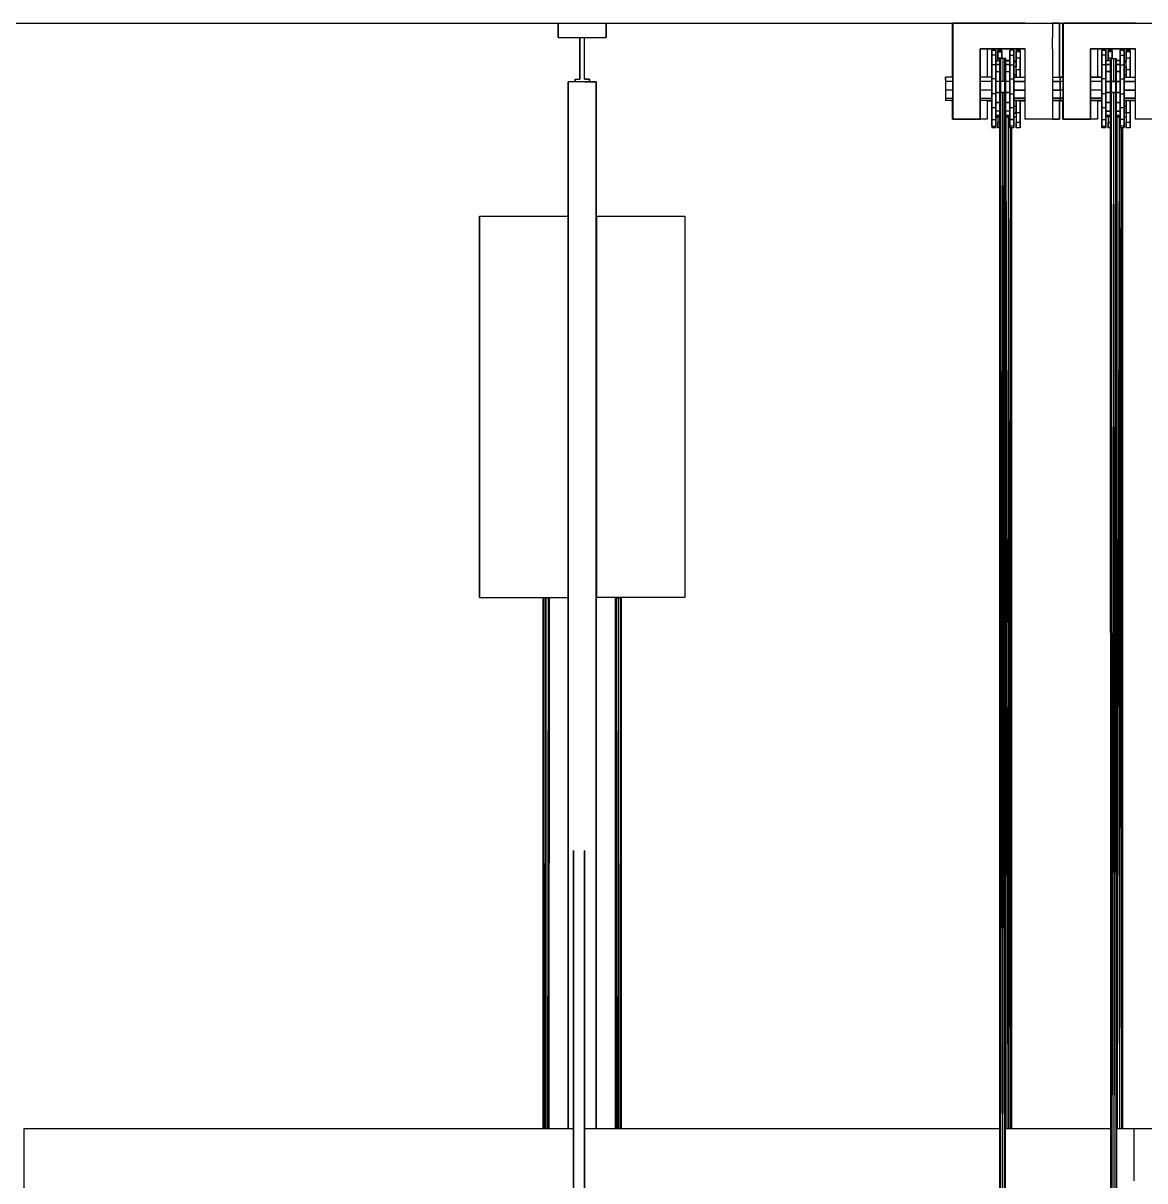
# Model space of a CAD drawing. Extents: x -32 to 51.8, y -51.6 to -5.5.
# Drawn here: x -2.73 to 1.312, y -42.429 to -38.257 of the extents above; entities that cross this region are included whole.
import ezdxf

# ---------------------------------------------------------------- set-up
doc = ezdxf.new("R2010")
doc.units = 0
doc.header["$MEASUREMENT"] = 0
doc.layers.get('0').update_dxf_attribs({"linetype": 'CONTINUOUS'})

msp = doc.modelspace()

# ---------------------------------------------------------------- linework, layer by layer
at = {"linetype": 'ByBlock'}
msp.add_line((-32.0393, -38.2573), (38.5464, -38.2573), dxfattribs=at)
for p, q in [((-0.8025, -38.2689), (-0.8025, -38.2573)), ((-0.8025, -38.2573), (-0.8025, -38.2689)), ((-0.8025, -38.2573), (-0.8025, -38.2689)), ((-0.8025, -38.2573), (-0.8025, -38.2689)), ((-0.8025, -38.2689), (-0.8025, -38.2573)), ((-0.8025, -38.3089), (-0.8025, -38.2689)), ((-0.8025, -38.2689), (-0.8025, -38.3089)), ((-0.8025, -38.2689), (-0.8025, -38.3089)), ((-0.8025, -38.2689), (-0.8025, -38.3089)), ((-0.8025, -38.3089), (-0.8025, -38.2689)), ((-0.6289, -38.2573), (-0.6289, -38.2689)), ((-0.6289, -38.2689), (-0.6289, -38.2573)), ((-0.6289, -38.2689), (-0.6289, -38.3089)), ((-0.6289, -38.3089), (-0.6289, -38.2689)), ((0.6193, -38.2573), (0.6193, -38.3093)), ((0.6193, -38.3093), (0.6193, -38.2573)), ((0.6193, -38.2573), (0.6202, -38.2573)), ((0.6202, -38.2573), (0.6202, -38.2573)), ((0.6202, -38.2573), (0.6202, -38.3093)), ((0.6202, -38.3093), (0.6202, -38.2573)), ((0.6202, -38.2573), (0.7189, -38.2573)), ((0.7189, -38.2573), (0.6202, -38.2573)), ((0.6202, -38.2573), (0.6202, -38.2573)), ((0.7189, -38.2573), (0.881, -38.2573)), ((0.881, -38.2573), (0.7189, -38.2573)), ((0.881, -38.2573), (0.9794, -38.2573)), ((0.9794, -38.2573), (1.0043, -38.2573)), ((1.0043, -38.2573), (0.9794, -38.2573)), ((0.9794, -38.2573), (0.9794, -38.3093)), ((1.0043, -38.2573), (1.0043, -38.3093)), ((1.0043, -38.3093), (1.0043, -38.2573)), ((1.0043, -38.2573), (1.0043, -38.2573)), ((1.0164, -38.2573), (1.0164, -38.3093)), ((1.0164, -38.3093), (1.0164, -38.2573)), ((1.0164, -38.2573), (1.0173, -38.2573)), ((1.0173, -38.2573), (1.0173, -38.2573)), ((1.0173, -38.2573), (1.0173, -38.3093)), ((1.0173, -38.3093), (1.0173, -38.2573)), ((1.0173, -38.2573), (1.1161, -38.2573)), ((1.1161, -38.2573), (1.0173, -38.2573)), ((1.0173, -38.2573), (1.0173, -38.2573)), ((1.1161, -38.2573), (1.2781, -38.2573)), ((1.2781, -38.2573), (1.1161, -38.2573)), ((1.2781, -38.2573), (1.3765, -38.2573)), ((-0.8025, -38.3089), (-0.6289, -38.3089)), ((-0.8025, -38.3089), (-0.8025, -38.3089)), ((-0.8025, -38.3089), (-0.8025, -38.3089)), ((-0.8025, -38.3089), (-0.8025, -38.3089)), ((-0.8025, -38.3089), (-0.8025, -38.3089)), ((-0.7243, -38.3089), (-0.7243, -38.4589)), ((-0.7243, -38.4589), (-0.7243, -38.3089)), ((-0.7243, -38.4589), (-0.7243, -38.3089)), ((-0.7243, -38.3089), (-0.7243, -38.4589)), ((-0.7243, -38.3089), (-0.7243, -38.4589)), ((-0.7243, -38.4589), (-0.7243, -38.3089)), ((-0.7071, -38.4589), (-0.7071, -38.3089)), ((0.6193, -38.3493), (0.6193, -38.3093)), ((0.6202, -38.3093), (0.6202, -38.3493)), ((0.6202, -38.3493), (0.6202, -38.3093)), ((0.9794, -38.3493), (0.9794, -38.3093)), ((1.0043, -38.3093), (1.0043, -38.3493)), ((1.0043, -38.3493), (1.0043, -38.3093)), ((1.0164, -38.3493), (1.0164, -38.3093)), ((1.0173, -38.3093), (1.0173, -38.3493)), ((1.0173, -38.3493), (1.0173, -38.3093)), ((0.6193, -38.3493), (0.6193, -38.4515)), ((0.6193, -38.4515), (0.6193, -38.3493)), ((0.6202, -38.3493), (0.6202, -38.6034)), ((0.6202, -38.6034), (0.6202, -38.3493)), ((0.7189, -38.3493), (0.8797, -38.3493)), ((0.7189, -38.6034), (0.7189, -38.3493)), ((0.8797, -38.3493), (0.7189, -38.3493)), ((0.7189, -38.3493), (0.881, -38.3493)), ((0.881, -38.3493), (0.7189, -38.3493)), ((0.7189, -38.3493), (0.7189, -38.6034)), ((0.8797, -38.3493), (0.7439, -38.3493)), ((0.7439, -38.3493), (0.7439, -38.4515)), ((0.7439, -38.3493), (0.8797, -38.3493)), ((0.8797, -38.3493), (0.7439, -38.3493)), ((0.7439, -38.3493), (0.8797, -38.3493)), ((0.7602, -38.3598), (0.7602, -38.3546)), ((0.7602, -38.3546), (0.7602, -38.3733)), ((0.7602, -38.3547), (0.7746, -38.3547)), ((0.7602, -38.3733), (0.7602, -38.3547)), ((0.7602, -38.3547), (0.7602, -38.3598)), ((0.7602, -38.3598), (0.7602, -38.3829)), ((0.7746, -38.3733), (0.7602, -38.3733)), ((0.7602, -38.408), (0.7602, -38.3733)), ((0.7602, -38.3733), (0.7602, -38.408)), ((0.7746, -38.3547), (0.7746, -38.3733)), ((0.7746, -38.3733), (0.7746, -38.3547)), ((0.7746, -38.3733), (0.7746, -38.408)), ((0.7746, -38.408), (0.7746, -38.3733)), ((0.797, -38.3559), (0.7826, -38.3559)), ((0.7826, -38.3559), (0.7826, -38.3745)), ((0.7826, -38.361), (0.7826, -38.3559)), ((0.7826, -38.3559), (0.7826, -38.361)), ((0.797, -38.361), (0.7826, -38.361)), ((0.7826, -38.361), (0.7826, -38.361)), ((0.7826, -38.3841), (0.7826, -38.361)), ((0.7826, -38.361), (0.797, -38.361)), ((0.7826, -38.361), (0.7826, -38.3841)), ((0.7826, -38.3745), (0.7826, -38.3745)), ((0.7826, -38.3745), (0.7826, -38.3934)), ((0.797, -38.3559), (0.797, -38.361)), ((0.797, -38.361), (0.797, -38.3559)), ((0.797, -38.3559), (0.797, -38.3745)), ((0.797, -38.361), (0.797, -38.361)), ((0.797, -38.361), (0.797, -38.3841)), ((0.797, -38.3841), (0.797, -38.361)), ((0.797, -38.3745), (0.797, -38.3841)), ((0.8402, -38.3547), (0.8257, -38.3547)), ((0.8257, -38.3733), (0.8257, -38.3547)), ((0.8257, -38.3547), (0.8257, -38.3598)), ((0.8257, -38.3598), (0.8257, -38.3547)), ((0.8257, -38.3547), (0.8257, -38.3733)), ((0.8257, -38.3598), (0.8257, -38.3598)), ((0.8257, -38.3598), (0.8257, -38.3598)), ((0.8257, -38.3598), (0.8257, -38.3829)), ((0.8257, -38.3829), (0.8257, -38.3598)), ((0.8257, -38.3733), (0.8402, -38.3733)), ((0.8257, -38.408), (0.8257, -38.3733)), ((0.8257, -38.3733), (0.8257, -38.408)), ((0.8402, -38.3547), (0.8402, -38.3733)), ((0.8402, -38.3733), (0.8402, -38.3547)), ((0.8402, -38.3733), (0.8402, -38.408)), ((0.8402, -38.408), (0.8402, -38.3733)), ((0.8626, -38.3559), (0.8482, -38.3559)), ((0.8482, -38.3559), (0.8482, -38.3745)), ((0.8482, -38.361), (0.8482, -38.3559)), ((0.8482, -38.3559), (0.8482, -38.361)), ((0.8626, -38.361), (0.8482, -38.361)), ((0.8482, -38.3841), (0.8482, -38.361)), ((0.8482, -38.361), (0.8482, -38.3841)), ((0.8482, -38.3745), (0.8482, -38.3745)), ((0.8482, -38.3745), (0.8482, -38.3946)), ((0.8626, -38.3559), (0.8626, -38.361)), ((0.8626, -38.361), (0.8626, -38.3559)), ((0.8626, -38.361), (0.8626, -38.3841)), ((0.8797, -38.3493), (0.8797, -38.4515)), ((0.881, -38.6034), (0.881, -38.3493)), ((0.9794, -38.3493), (0.9794, -38.6034)), ((1.0043, -38.3493), (1.0043, -38.4515)), ((1.0043, -38.4515), (1.0043, -38.3493)), ((1.0164, -38.3493), (1.0164, -38.4515)), ((1.0164, -38.4515), (1.0164, -38.3493)), ((1.0173, -38.3493), (1.0173, -38.6034)), ((1.0173, -38.6034), (1.0173, -38.3493)), ((1.1161, -38.3493), (1.2769, -38.3493)), ((1.1161, -38.6034), (1.1161, -38.3493)), ((1.2769, -38.3493), (1.1161, -38.3493)), ((1.1161, -38.3493), (1.2781, -38.3493)), ((1.2781, -38.3493), (1.1161, -38.3493)), ((1.1161, -38.3493), (1.1161, -38.6034)), ((1.2769, -38.3493), (1.141, -38.3493)), ((1.141, -38.3493), (1.141, -38.4515)), ((1.141, -38.3493), (1.2769, -38.3493)), ((1.2769, -38.3493), (1.141, -38.3493)), ((1.141, -38.3493), (1.2769, -38.3493)), ((1.1573, -38.3547), (1.1718, -38.3547)), ((1.1573, -38.3733), (1.1573, -38.3547)), ((1.1573, -38.3547), (1.1573, -38.3598)), ((1.1573, -38.3547), (1.1573, -38.3733)), ((1.1573, -38.3598), (1.1573, -38.3598)), ((1.1573, -38.3598), (1.1573, -38.3829)), ((1.1718, -38.3733), (1.1573, -38.3733)), ((1.1573, -38.408), (1.1573, -38.3733)), ((1.1573, -38.3733), (1.1573, -38.408)), ((1.1718, -38.3547), (1.1718, -38.3733)), ((1.1718, -38.3733), (1.1718, -38.3547)), ((1.1718, -38.3733), (1.1718, -38.408)), ((1.1718, -38.408), (1.1718, -38.3733)), ((1.1942, -38.3559), (1.1798, -38.3559)), ((1.1798, -38.3559), (1.1798, -38.3745)), ((1.1798, -38.361), (1.1798, -38.3559)), ((1.1798, -38.3559), (1.1798, -38.361)), ((1.1942, -38.361), (1.1798, -38.361)), ((1.1798, -38.3841), (1.1798, -38.361)), ((1.1798, -38.361), (1.1798, -38.3841)), ((1.1798, -38.3745), (1.1798, -38.3745)), ((1.1798, -38.3745), (1.1798, -38.3934)), ((1.1942, -38.3559), (1.1942, -38.361)), ((1.1942, -38.361), (1.1942, -38.3559)), ((1.1942, -38.3559), (1.1942, -38.3745)), ((1.1942, -38.361), (1.1942, -38.3841)), ((1.1942, -38.3841), (1.1942, -38.361)), ((1.1942, -38.3745), (1.1942, -38.3843)), ((1.2229, -38.3547), (1.2373, -38.3547)), ((1.2229, -38.3733), (1.2229, -38.3547)), ((1.2229, -38.3547), (1.2229, -38.3598)), ((1.2229, -38.3598), (1.2229, -38.3547)), ((1.2229, -38.3547), (1.2229, -38.3733)), ((1.2229, -38.3598), (1.2229, -38.3598)), ((1.2229, -38.3829), (1.2229, -38.3598)), ((1.2229, -38.3733), (1.2373, -38.3733)), ((1.2229, -38.408), (1.2229, -38.3733)), ((1.2229, -38.3733), (1.2229, -38.408)), ((1.2373, -38.3547), (1.2373, -38.3733)), ((1.2373, -38.3733), (1.2373, -38.3547)), ((1.2373, -38.3733), (1.2373, -38.408)), ((1.2373, -38.408), (1.2373, -38.3733)), ((1.2598, -38.3559), (1.2453, -38.3559)), ((1.2453, -38.3559), (1.2453, -38.3745)), ((1.2453, -38.361), (1.2453, -38.3559)), ((1.2453, -38.3559), (1.2453, -38.361)), ((1.2598, -38.361), (1.2453, -38.361)), ((1.2453, -38.3841), (1.2453, -38.361)), ((1.2453, -38.361), (1.2453, -38.3841)), ((1.2453, -38.3745), (1.2453, -38.3745)), ((1.2453, -38.3745), (1.2453, -38.3946)), ((1.2598, -38.3559), (1.2598, -38.361)), ((1.2598, -38.361), (1.2598, -38.3559)), ((1.2598, -38.361), (1.2598, -38.3841)), ((1.2769, -38.3493), (1.2769, -38.4515)), ((1.2781, -38.6034), (1.2781, -38.3493)), ((0.7602, -38.3829), (0.7602, -38.3829)), ((0.7602, -38.3829), (0.7602, -38.4249)), ((0.7602, -38.4249), (0.7602, -38.3829)), ((0.7746, -38.408), (0.7602, -38.408)), ((0.7602, -38.4574), (0.7602, -38.408)), ((0.7602, -38.408), (0.7602, -38.4574)), ((0.7746, -38.3934), (0.7887, -38.3934)), ((0.7746, -38.4068), (0.7887, -38.4068)), ((0.7887, -38.4068), (0.7746, -38.4068)), ((0.7746, -38.408), (0.7746, -38.4574)), ((0.7746, -38.4574), (0.7746, -38.408)), ((0.797, -38.3841), (0.7826, -38.3841)), ((0.7826, -38.3934), (0.7826, -38.3841)), ((0.7826, -38.3841), (0.797, -38.3841)), ((0.792, -38.3843), (0.7879, -43.1111)), ((0.7887, -38.3844), (0.7879, -43.111)), ((0.7887, -38.3844), (0.792, -38.3843)), ((0.792, -38.3843), (0.7912, -43.1137)), ((0.7999, -38.3843), (0.792, -38.3843)), ((0.797, -38.3841), (0.797, -38.3841)), ((0.797, -38.3841), (0.797, -38.3843)), ((0.797, -38.3843), (0.797, -38.3841)), ((0.7999, -38.3843), (0.7998, -38.4675)), ((0.8079, -38.3843), (0.7999, -38.3843)), ((0.7999, -38.3843), (0.7999, -38.4675)), ((0.8071, -43.1334), (0.8079, -38.3843)), ((0.8071, -43.1334), (0.8112, -38.3844)), ((0.8077, -38.4675), (0.8079, -38.3843)), ((0.8112, -38.3844), (0.8079, -38.3843)), ((0.8104, -43.1334), (0.8112, -38.3844)), ((0.8112, -38.3911), (0.812, -38.391)), ((0.8112, -38.3934), (0.8257, -38.3934)), ((0.8112, -38.4068), (0.8257, -38.4068)), ((0.8257, -38.4068), (0.8112, -38.4068)), ((0.812, -38.391), (0.8199, -38.391)), ((0.812, -38.3934), (0.812, -38.391)), ((0.812, -38.3934), (0.812, -38.391)), ((0.8199, -38.391), (0.8257, -38.391)), ((0.8199, -38.391), (0.8199, -38.3934)), ((0.8199, -38.391), (0.8199, -38.3934)), ((0.8257, -38.3829), (0.8257, -38.3829)), ((0.8257, -38.3934), (0.8257, -38.3829)), ((0.8257, -38.3934), (0.8257, -38.4068)), ((0.8257, -38.3971), (0.8257, -38.3934)), ((0.8257, -38.4068), (0.8257, -38.3934)), ((0.8257, -38.4068), (0.8257, -38.4068)), ((0.8257, -38.4068), (0.8257, -38.4319)), ((0.8257, -38.4319), (0.8257, -38.4068)), ((0.8257, -38.408), (0.8402, -38.408)), ((0.8257, -38.4574), (0.8257, -38.408)), ((0.8257, -38.408), (0.8257, -38.4574)), ((0.8482, -38.3946), (0.8402, -38.3946)), ((0.8482, -38.3983), (0.8402, -38.3983)), ((0.8402, -38.408), (0.8402, -38.4574)), ((0.8402, -38.4574), (0.8402, -38.408)), ((0.8482, -38.4149), (0.8402, -38.4149)), ((0.8626, -38.3841), (0.8482, -38.3841)), ((0.8482, -38.4261), (0.8482, -38.3841)), ((0.8482, -38.3841), (0.8482, -38.3841)), ((0.8482, -38.3946), (0.8482, -38.3983)), ((0.8482, -38.3983), (0.8482, -38.3946)), ((0.8482, -38.3946), (0.8482, -38.408)), ((0.8482, -38.3983), (0.8482, -38.4149)), ((0.8482, -38.4092), (0.8482, -38.4092)), ((0.8626, -38.3841), (0.8626, -38.4261)), ((0.8626, -38.4261), (0.8626, -38.3841)), ((1.1573, -38.3829), (1.1573, -38.3829)), ((1.1573, -38.3829), (1.1573, -38.4249)), ((1.1718, -38.408), (1.1573, -38.408)), ((1.1573, -38.4574), (1.1573, -38.408)), ((1.1573, -38.4249), (1.1573, -38.408)), ((1.1573, -38.408), (1.1573, -38.4574)), ((1.1876, -38.3934), (1.1718, -38.3934)), ((1.1718, -38.4068), (1.1876, -38.4068)), ((1.1876, -38.4068), (1.1718, -38.4068)), ((1.1718, -38.408), (1.1718, -38.4574)), ((1.1718, -38.4574), (1.1718, -38.408)), ((1.1942, -38.3841), (1.1798, -38.3841)), ((1.1798, -38.3934), (1.1798, -38.3841)), ((1.1876, -38.3844), (1.1909, -38.3843)), ((1.1876, -38.3844), (1.1887, -43.1334)), ((1.1887, -43.1334), (1.1909, -38.3843)), ((1.1909, -38.3843), (1.192, -43.1334)), ((1.1909, -38.3843), (1.1989, -38.3843)), ((1.1942, -38.3841), (1.1942, -38.3843)), ((1.1942, -38.3843), (1.1942, -38.3841)), ((1.1989, -38.3843), (1.1987, -38.4675)), ((1.1989, -38.3843), (1.1989, -38.4675)), ((1.1989, -38.3843), (1.2068, -38.3843)), ((1.2068, -38.3843), (1.2067, -38.4675)), ((1.2068, -38.3843), (1.2079, -43.1165)), ((1.2068, -38.3843), (1.2101, -38.3844)), ((1.2079, -43.1165), (1.2101, -38.3844)), ((1.2112, -43.1136), (1.2101, -38.3844)), ((1.2101, -38.3911), (1.2209, -38.391)), ((1.2101, -38.3911), (1.2129, -38.391)), ((1.2129, -38.3912), (1.2101, -38.3911)), ((1.2101, -38.3911), (1.2209, -38.3912)), ((1.2229, -38.3934), (1.2101, -38.3934)), ((1.2101, -38.4068), (1.2229, -38.4068)), ((1.2229, -38.4068), (1.2101, -38.4068)), ((1.2129, -38.391), (1.2209, -38.391)), ((1.2129, -38.3934), (1.2129, -38.3912)), ((1.2129, -38.3912), (1.2209, -38.3912)), ((1.2129, -38.3934), (1.2129, -38.3912)), ((1.2229, -38.391), (1.2209, -38.391)), ((1.2209, -38.391), (1.2229, -38.391)), ((1.2209, -38.3912), (1.2209, -38.391)), ((1.2209, -38.3912), (1.2209, -38.3934)), ((1.2209, -38.3934), (1.2209, -38.3912)), ((1.2209, -38.3912), (1.2229, -38.3912)), ((1.2209, -38.3912), (1.2229, -38.3912)), ((1.2229, -38.3829), (1.2229, -38.3829)), ((1.2229, -38.3934), (1.2229, -38.3829)), ((1.2229, -38.3934), (1.2229, -38.4068)), ((1.2229, -38.4068), (1.2229, -38.3934)), ((1.2229, -38.4068), (1.2229, -38.4068)), ((1.2229, -38.4068), (1.2229, -38.4319)), ((1.2229, -38.4319), (1.2229, -38.4068)), ((1.2229, -38.408), (1.2373, -38.408)), ((1.2229, -38.4574), (1.2229, -38.408)), ((1.2229, -38.408), (1.2229, -38.4574)), ((1.2453, -38.3946), (1.2373, -38.3946)), ((1.2453, -38.3983), (1.2373, -38.3983)), ((1.2373, -38.3983), (1.2453, -38.3983)), ((1.2373, -38.408), (1.2373, -38.4574)), ((1.2373, -38.4574), (1.2373, -38.408)), ((1.2373, -38.4149), (1.2453, -38.4149)), ((1.2453, -38.4149), (1.2373, -38.4149)), ((1.2598, -38.3841), (1.2453, -38.3841)), ((1.2453, -38.4261), (1.2453, -38.3841)), ((1.2453, -38.3841), (1.2453, -38.3841)), ((1.2453, -38.4092), (1.2453, -38.4092)), ((1.2453, -38.4149), (1.2453, -38.4149)), ((1.2453, -38.4149), (1.2453, -38.4453)), ((1.2598, -38.3841), (1.2598, -38.4261)), ((1.2598, -38.4261), (1.2598, -38.3841)), ((-0.7416, -38.4589), (-0.7416, -38.4589)), ((-0.7416, -38.4589), (-0.7416, -38.4689)), ((-0.7416, -38.4589), (-0.7416, -38.4589)), ((-0.7416, -38.4589), (-0.7416, -38.4589)), ((-0.7416, -38.4589), (-0.7416, -38.4589)), ((-0.7416, -38.4689), (-0.7416, -38.4589)), ((-0.7416, -38.4689), (-0.7416, -38.4589)), ((-0.7416, -38.4589), (-0.7243, -38.4589)), ((-0.7416, -38.4589), (-0.7416, -38.4589)), ((-0.7416, -38.4589), (-0.7416, -38.4689)), ((-0.7416, -38.4589), (-0.7416, -38.4589)), ((-0.7416, -38.4589), (-0.7416, -38.4689)), ((-0.7416, -38.4589), (-0.7416, -38.4689)), ((-0.7416, -38.4689), (-0.7416, -38.4589)), ((-0.6899, -38.4589), (-0.7071, -38.4589)), ((-0.7071, -38.4589), (-0.6899, -38.4589)), ((-0.7071, -38.4589), (-0.6899, -38.4589)), ((-0.6899, -38.4589), (-0.7071, -38.4589)), ((-0.6899, -38.4589), (-0.6899, -38.4689)), ((-0.6899, -38.4689), (-0.6899, -38.4589)), ((0.5935, -38.4601), (0.5935, -38.4515)), ((0.5935, -38.4515), (0.5935, -38.4678)), ((0.6202, -38.4515), (0.5935, -38.4515)), ((0.7602, -38.4515), (0.7189, -38.4515)), ((0.7602, -38.4249), (0.7602, -38.4249)), ((0.7602, -38.4249), (0.7602, -38.4515)), ((0.7602, -38.4515), (0.7602, -38.4249)), ((0.7602, -38.4515), (0.7602, -38.4678)), ((0.7746, -38.4574), (0.7602, -38.4574)), ((0.7602, -38.5117), (0.7602, -38.4574)), ((0.7602, -38.4574), (0.7602, -38.5117)), ((0.7746, -38.4319), (0.7887, -38.4319)), ((0.7746, -38.5117), (0.7746, -38.4574)), ((0.7746, -38.4574), (0.7746, -38.5117)), ((0.8112, -38.4319), (0.8257, -38.4319)), ((0.8257, -38.4249), (0.8257, -38.4249)), ((0.8257, -38.4249), (0.8257, -38.4249)), ((0.8257, -38.4675), (0.8257, -38.4319)), ((0.8257, -38.4574), (0.8402, -38.4574)), ((0.8257, -38.5117), (0.8257, -38.4574)), ((0.8257, -38.4574), (0.8257, -38.5117)), ((0.8482, -38.4453), (0.8402, -38.4453)), ((0.8402, -38.4515), (0.881, -38.4515)), ((0.8402, -38.4574), (0.8402, -38.5117)), ((0.8402, -38.5117), (0.8402, -38.4574)), ((0.8626, -38.4261), (0.8482, -38.4261)), ((0.8482, -38.4261), (0.8482, -38.4261)), ((0.8482, -38.4515), (0.8482, -38.4261)), ((0.8482, -38.4261), (0.8482, -38.4515)), ((0.8626, -38.4261), (0.8626, -38.4515)), ((0.8626, -38.4515), (0.8626, -38.4261)), ((0.9794, -38.4515), (1.0072, -38.4515)), ((0.9907, -38.4515), (0.9907, -38.4515)), ((1.0072, -38.4678), (1.0072, -38.4515)), ((1.0072, -38.4515), (1.0072, -38.4601)), ((1.0173, -38.4515), (1.0072, -38.4515)), ((1.0072, -38.4515), (1.0173, -38.4515)), ((1.1573, -38.4515), (1.1161, -38.4515)), ((1.1161, -38.4515), (1.1573, -38.4515)), ((1.1573, -38.4249), (1.1573, -38.4249)), ((1.1573, -38.4249), (1.1573, -38.4515)), ((1.1573, -38.4761), (1.1573, -38.4249)), ((1.1573, -38.4515), (1.1573, -38.4515)), ((1.1573, -38.4515), (1.1573, -38.4678)), ((1.1718, -38.4574), (1.1573, -38.4574)), ((1.1573, -38.5117), (1.1573, -38.4574)), ((1.1573, -38.4574), (1.1573, -38.5117)), ((1.1718, -38.4319), (1.1876, -38.4319)), ((1.1876, -38.4319), (1.1718, -38.4319)), ((1.1718, -38.5117), (1.1718, -38.4574)), ((1.1718, -38.4574), (1.1718, -38.5117)), ((1.2101, -38.4319), (1.2229, -38.4319)), ((1.2229, -38.4319), (1.2101, -38.4319)), ((1.2229, -38.4249), (1.2229, -38.4249)), ((1.2229, -38.4319), (1.2229, -38.4319)), ((1.2229, -38.4319), (1.2229, -38.4675)), ((1.2229, -38.4675), (1.2229, -38.4319)), ((1.2229, -38.4574), (1.2373, -38.4574)), ((1.2229, -38.5117), (1.2229, -38.4574)), ((1.2229, -38.4574), (1.2229, -38.5117)), ((1.2453, -38.4453), (1.2373, -38.4453)), ((1.2373, -38.4515), (1.2781, -38.4515)), ((1.2373, -38.4574), (1.2373, -38.5117)), ((1.2373, -38.5117), (1.2373, -38.4574)), ((1.2598, -38.4261), (1.2453, -38.4261)), ((1.2453, -38.4515), (1.2453, -38.4261)), ((1.2453, -38.4261), (1.2453, -38.4515)), ((1.2453, -38.4261), (1.2453, -38.4261)), ((1.2598, -38.4261), (1.2598, -38.4515)), ((1.2598, -38.4515), (1.2598, -38.4261)), ((-0.7657, -38.4689), (-0.7657, -38.4689)), ((-0.7657, -38.4689), (-0.7657, -38.4689)), ((-0.7657, -38.4689), (-0.7657, -38.4689)), ((-0.7657, -38.4689), (-0.7657, -42.2401)), ((-0.7657, -42.2401), (-0.7657, -38.4689)), ((-0.7657, -38.4689), (-0.7657, -42.2401)), ((-0.7257, -38.4689), (-0.7657, -38.4689)), ((-0.7657, -38.4689), (-0.7657, -38.4689)), ((-0.7657, -42.2401), (-0.7657, -38.4689)), ((-0.7657, -42.2401), (-0.7657, -38.4689)), ((-0.7657, -38.4689), (-0.7657, -42.2401)), ((-0.7057, -38.4689), (-0.7257, -38.4689)), ((-0.6657, -38.4689), (-0.7057, -38.4689)), ((-0.7057, -38.4689), (-0.6657, -38.4689)), ((-0.6657, -38.4689), (-0.6657, -42.2401)), ((-0.6657, -42.2401), (-0.6657, -38.4689)), ((0.5935, -38.4678), (0.5935, -38.4993)), ((0.6202, -38.4678), (0.5935, -38.4678)), ((0.5935, -38.4993), (0.5935, -38.5277)), ((0.6202, -38.4993), (0.5935, -38.4993)), ((0.7602, -38.4678), (0.7189, -38.4678)), ((0.7602, -38.4993), (0.7189, -38.4993)), ((0.7602, -38.4678), (0.7602, -38.4993)), ((0.7602, -38.4761), (0.7602, -38.4761)), ((0.7602, -38.4993), (0.7602, -38.5277)), ((0.7887, -38.4675), (0.7746, -38.4675)), ((0.8077, -38.4675), (0.792, -38.4675)), ((0.8257, -38.4675), (0.8112, -38.4675)), ((0.8257, -38.5067), (0.8257, -38.4675)), ((0.881, -38.4678), (0.8402, -38.4678)), ((0.8402, -38.4678), (0.881, -38.4678)), ((0.8402, -38.4993), (0.881, -38.4993)), ((0.881, -38.4993), (0.8402, -38.4993)), ((1.0072, -38.4678), (0.9794, -38.4678)), ((0.9794, -38.4678), (1.0072, -38.4678)), ((0.9794, -38.4993), (1.0072, -38.4993)), ((1.0072, -38.4993), (0.9794, -38.4993)), ((1.0072, -38.4993), (1.0072, -38.4678)), ((1.0173, -38.4678), (1.0072, -38.4678)), ((1.0072, -38.4678), (1.0072, -38.4993)), ((1.0072, -38.4993), (1.0072, -38.5277)), ((1.0072, -38.4993), (1.0072, -38.4993)), ((1.0173, -38.4993), (1.0072, -38.4993)), ((1.1573, -38.4678), (1.1161, -38.4678)), ((1.1573, -38.4993), (1.1161, -38.4993)), ((1.1573, -38.4678), (1.1573, -38.4993)), ((1.1573, -38.4761), (1.1573, -38.4761)), ((1.1573, -38.5304), (1.1573, -38.4761)), ((1.1573, -38.4993), (1.1573, -38.5277)), ((1.1876, -38.4675), (1.1718, -38.4675)), ((1.1718, -38.4675), (1.1876, -38.4675)), ((1.2067, -38.4675), (1.1909, -38.4675)), ((1.1909, -38.4675), (1.2067, -38.4675)), ((1.2229, -38.4675), (1.2101, -38.4675)), ((1.2101, -38.4675), (1.2229, -38.4675)), ((1.2229, -38.4675), (1.2229, -38.4675)), ((1.2229, -38.4675), (1.2229, -38.5067)), ((1.2229, -38.5067), (1.2229, -38.4675)), ((1.2229, -38.4761), (1.2229, -38.4761)), ((1.2781, -38.4678), (1.2373, -38.4678)), ((1.2373, -38.4678), (1.2781, -38.4678)), ((1.2373, -38.4993), (1.2781, -38.4993)), ((1.2781, -38.4993), (1.2373, -38.4993)), ((0.5935, -38.5277), (0.5935, -38.5362)), ((0.5935, -38.5277), (0.6202, -38.5277)), ((0.6202, -38.5362), (0.5935, -38.5362)), ((0.6156, -38.5362), (0.6156, -38.5374)), ((0.6156, -38.5374), (0.6156, -38.5362)), ((0.6156, -38.5374), (0.6156, -38.5362)), ((0.6156, -38.5362), (0.6156, -38.5374)), ((0.6193, -38.5374), (0.6156, -38.5374)), ((0.6156, -38.5374), (0.6193, -38.5374)), ((0.6193, -38.5362), (0.6193, -38.6034)), ((0.6193, -38.6034), (0.6193, -38.5362)), ((0.7189, -38.5277), (0.7602, -38.5277)), ((0.7602, -38.5362), (0.7189, -38.5362)), ((0.7439, -38.5362), (0.7439, -38.6034)), ((0.7602, -38.5374), (0.7439, -38.5374)), ((0.7439, -38.5374), (0.7602, -38.5374)), ((0.7746, -38.5117), (0.7602, -38.5117)), ((0.7602, -38.5629), (0.7602, -38.5117)), ((0.7602, -38.5117), (0.7602, -38.5629)), ((0.7602, -38.5277), (0.7602, -38.5362)), ((0.7602, -38.5304), (0.7602, -38.5277)), ((0.7602, -38.5304), (0.7602, -38.5304)), ((0.7602, -38.5798), (0.7602, -38.5304)), ((0.7602, -38.5362), (0.7602, -38.5798)), ((0.8111, -38.5067), (0.7746, -38.5067)), ((0.7746, -38.5067), (0.8111, -38.5067)), ((0.7746, -38.5629), (0.7746, -38.5117)), ((0.7746, -38.5117), (0.7746, -38.5629)), ((0.7887, -38.5437), (0.7746, -38.5437)), ((0.7746, -38.5437), (0.7887, -38.5437)), ((0.7997, -38.5067), (0.7912, -43.1138)), ((0.7999, -38.5067), (0.7991, -43.1227)), ((0.7992, -43.1228), (0.8077, -38.5067)), ((0.8257, -38.5067), (0.8112, -38.5067)), ((0.8112, -38.5067), (0.8257, -38.5067)), ((0.8257, -38.5437), (0.8112, -38.5437)), ((0.8112, -38.5437), (0.8257, -38.5437)), ((0.8257, -38.5067), (0.8257, -38.5067)), ((0.8257, -38.5437), (0.8257, -38.5067)), ((0.8257, -38.5117), (0.8402, -38.5117)), ((0.8257, -38.5629), (0.8257, -38.5117)), ((0.8257, -38.5117), (0.8257, -38.5629)), ((0.8257, -38.5437), (0.8257, -38.5437)), ((0.8257, -38.574), (0.8257, -38.5437)), ((0.8402, -38.5117), (0.8402, -38.5629)), ((0.8402, -38.5629), (0.8402, -38.5117)), ((0.881, -38.5277), (0.8402, -38.5277)), ((0.8402, -38.5277), (0.881, -38.5277)), ((0.8402, -38.5362), (0.881, -38.5362)), ((0.881, -38.5362), (0.8402, -38.5362)), ((0.8482, -38.581), (0.8482, -38.5362)), ((0.8482, -38.5362), (0.8482, -38.581)), ((0.8626, -38.5362), (0.8626, -38.581)), ((0.8626, -38.581), (0.8626, -38.5362)), ((0.8797, -38.5374), (0.8626, -38.5374)), ((0.8626, -38.5374), (0.8797, -38.5374)), ((0.8797, -38.5362), (0.8797, -38.6034)), ((1.0072, -38.5277), (0.9794, -38.5277)), ((0.9794, -38.5277), (1.0072, -38.5277)), ((0.9794, -38.5362), (1.0072, -38.5362)), ((1.0072, -38.5362), (0.9794, -38.5362)), ((1.0043, -38.5362), (1.0043, -38.6034)), ((1.0043, -38.6034), (1.0043, -38.5362)), ((1.0164, -38.5374), (1.0043, -38.5374)), ((1.0043, -38.5374), (1.0164, -38.5374)), ((1.0072, -38.5362), (1.0072, -38.5277)), ((1.0072, -38.5277), (1.0072, -38.5277)), ((1.0173, -38.5277), (1.0072, -38.5277)), ((1.0072, -38.5277), (1.0072, -38.5362)), ((1.0072, -38.5277), (1.0173, -38.5277)), ((1.0072, -38.5362), (1.0173, -38.5362)), ((1.0173, -38.5362), (1.0072, -38.5362)), ((1.0164, -38.5374), (1.0127, -38.5374)), ((1.0127, -38.5374), (1.0127, -38.5374)), ((1.0164, -38.5362), (1.0164, -38.6034)), ((1.0164, -38.6034), (1.0164, -38.5362)), ((1.1573, -38.5277), (1.1161, -38.5277)), ((1.1161, -38.5277), (1.1573, -38.5277)), ((1.1161, -38.5362), (1.1573, -38.5362)), ((1.1573, -38.5362), (1.1161, -38.5362)), ((1.141, -38.5362), (1.141, -38.6034)), ((1.141, -38.5374), (1.1573, -38.5374)), ((1.1573, -38.5374), (1.141, -38.5374)), ((1.1718, -38.5117), (1.1573, -38.5117)), ((1.1573, -38.5629), (1.1573, -38.5117)), ((1.1573, -38.5117), (1.1573, -38.5629)), ((1.1573, -38.5277), (1.1573, -38.5362)), ((1.1573, -38.5304), (1.1573, -38.5304)), ((1.1573, -38.5629), (1.1573, -38.5304)), ((1.1573, -38.5362), (1.1573, -38.5798)), ((1.21, -38.5067), (1.1718, -38.5067)), ((1.1718, -38.5067), (1.21, -38.5067)), ((1.1718, -38.5629), (1.1718, -38.5117)), ((1.1718, -38.5117), (1.1718, -38.5629)), ((1.1876, -38.5437), (1.1718, -38.5437)), ((1.1718, -38.5437), (1.1876, -38.5437)), ((1.1987, -38.5067), (1.192, -43.1334)), ((1.1989, -38.5067), (1.2, -43.1286)), ((1.2066, -38.5067), (1.2, -43.1285)), ((1.2229, -38.5067), (1.2101, -38.5067)), ((1.2101, -38.5067), (1.2229, -38.5067)), ((1.2229, -38.5437), (1.2101, -38.5437)), ((1.2101, -38.5437), (1.2229, -38.5437)), ((1.2229, -38.5067), (1.2229, -38.5067)), ((1.2229, -38.5437), (1.2229, -38.5067)), ((1.2229, -38.5117), (1.2373, -38.5117)), ((1.2229, -38.5629), (1.2229, -38.5117)), ((1.2229, -38.5117), (1.2229, -38.5437)), ((1.2229, -38.5117), (1.2229, -38.5629)), ((1.2229, -38.5304), (1.2229, -38.5304)), ((1.2229, -38.5437), (1.2229, -38.5437)), ((1.2229, -38.574), (1.2229, -38.5437)), ((1.2229, -38.5437), (1.2229, -38.574)), ((1.2373, -38.5117), (1.2373, -38.5629)), ((1.2373, -38.5629), (1.2373, -38.5117)), ((1.2373, -38.5277), (1.2781, -38.5277)), ((1.2781, -38.5277), (1.2373, -38.5277)), ((1.2781, -38.5362), (1.2373, -38.5362)), ((1.2373, -38.5362), (1.2781, -38.5362)), ((1.2453, -38.581), (1.2453, -38.5362)), ((1.2453, -38.5362), (1.2453, -38.581)), ((1.2598, -38.5362), (1.2598, -38.581)), ((1.2598, -38.581), (1.2598, -38.5362)), ((1.2769, -38.5374), (1.2598, -38.5374)), ((1.2769, -38.5362), (1.2769, -38.6034)), ((0.7746, -38.5629), (0.7602, -38.5629)), ((0.7602, -38.5629), (0.7602, -38.6049)), ((0.7602, -38.6049), (0.7602, -38.5629)), ((0.7602, -38.5798), (0.7602, -38.5798)), ((0.7602, -38.5798), (0.7602, -38.6145)), ((0.7602, -38.6145), (0.7602, -38.5798)), ((0.7746, -38.6049), (0.7746, -38.5629)), ((0.7746, -38.5629), (0.7746, -38.6049)), ((0.7887, -38.574), (0.7746, -38.574)), ((0.8257, -38.574), (0.8111, -38.574)), ((0.8402, -38.5629), (0.8257, -38.5629)), ((0.8257, -38.5629), (0.8257, -38.6049)), ((0.8257, -38.6049), (0.8257, -38.5629)), ((0.8257, -38.5907), (0.8257, -38.574)), ((0.8257, -38.574), (0.8257, -38.5907)), ((0.8257, -38.5798), (0.8257, -38.5798)), ((0.8482, -38.5571), (0.8402, -38.5571)), ((0.8402, -38.5629), (0.8402, -38.6049)), ((0.8402, -38.6049), (0.8402, -38.5629)), ((0.8482, -38.5821), (0.8402, -38.5821)), ((0.8402, -38.5821), (0.8482, -38.5821)), ((0.8482, -38.5571), (0.8482, -38.5821)), ((0.8482, -38.5641), (0.8482, -38.5641)), ((0.8626, -38.581), (0.8482, -38.581)), ((0.8482, -38.581), (0.8482, -38.6157)), ((0.8482, -38.5821), (0.8482, -38.5956)), ((0.8482, -38.5821), (0.8482, -38.5821)), ((0.8626, -38.581), (0.8626, -38.6157)), ((0.8626, -38.6157), (0.8626, -38.581)), ((1.1718, -38.5629), (1.1573, -38.5629)), ((1.1573, -38.6049), (1.1573, -38.5629)), ((1.1573, -38.5798), (1.1573, -38.5798)), ((1.1573, -38.5798), (1.1573, -38.6145)), ((1.1718, -38.6049), (1.1718, -38.5629)), ((1.1718, -38.5629), (1.1718, -38.6049)), ((1.1877, -38.574), (1.1718, -38.574)), ((1.1718, -38.574), (1.1877, -38.574)), ((1.1718, -38.5907), (1.1718, -38.574)), ((1.2229, -38.574), (1.2101, -38.574)), ((1.2101, -38.574), (1.2229, -38.574)), ((1.2373, -38.5629), (1.2229, -38.5629)), ((1.2229, -38.5629), (1.2229, -38.6049)), ((1.2229, -38.6049), (1.2229, -38.5629)), ((1.2229, -38.5907), (1.2229, -38.574)), ((1.2229, -38.574), (1.2229, -38.574)), ((1.2229, -38.574), (1.2229, -38.5907)), ((1.2229, -38.5798), (1.2229, -38.5798)), ((1.2453, -38.5571), (1.2373, -38.5571)), ((1.2373, -38.5629), (1.2373, -38.6049)), ((1.2373, -38.6049), (1.2373, -38.5629)), ((1.2453, -38.5821), (1.2373, -38.5821)), ((1.2453, -38.5571), (1.2453, -38.5821)), ((1.2453, -38.5641), (1.2453, -38.5641)), ((1.2598, -38.581), (1.2453, -38.581)), ((1.2453, -38.581), (1.2453, -38.6157)), ((1.2453, -38.5821), (1.2453, -38.5956)), ((1.2598, -38.581), (1.2598, -38.6157)), ((1.2598, -38.6157), (1.2598, -38.581)), ((0.6193, -38.6034), (0.6202, -38.6034)), ((0.6202, -38.6034), (0.6202, -38.6034)), ((0.6202, -38.6034), (0.7189, -38.6034)), ((0.6202, -38.6034), (0.6202, -38.6034)), ((0.7189, -38.6034), (0.6202, -38.6034)), ((0.6443, -38.6034), (0.6452, -38.6034)), ((0.7189, -38.6034), (0.7177, -38.6034)), ((0.7439, -38.6034), (0.7189, -38.6034)), ((0.7602, -38.6049), (0.7602, -38.628)), ((0.7602, -38.6049), (0.7746, -38.6049)), ((0.7602, -38.628), (0.7602, -38.6049)), ((0.7602, -38.6145), (0.7602, -38.6145)), ((0.7602, -38.6145), (0.7602, -38.6331)), ((0.7602, -38.628), (0.7602, -38.6145)), ((0.7602, -38.628), (0.7746, -38.628)), ((0.7602, -38.628), (0.7602, -38.6331)), ((0.7887, -38.5907), (0.7746, -38.5907)), ((0.7746, -38.5907), (0.7887, -38.5907)), ((0.7746, -38.5944), (0.7887, -38.5944)), ((0.7746, -38.628), (0.7746, -38.6049)), ((0.7746, -38.6049), (0.7746, -38.628)), ((0.7746, -38.6331), (0.7746, -38.628)), ((0.7746, -38.628), (0.7746, -38.6331)), ((0.7826, -38.5944), (0.7826, -38.6061)), ((0.7826, -38.5944), (0.7826, -38.6157)), ((0.7826, -38.6061), (0.7826, -38.6061)), ((0.7826, -38.6061), (0.7826, -38.6291)), ((0.7826, -38.6157), (0.7826, -38.6343)), ((0.7886, -38.6157), (0.7826, -38.6157)), ((0.7826, -38.6343), (0.7826, -38.6157)), ((0.7826, -38.6291), (0.7826, -38.6343)), ((0.8257, -38.5907), (0.8111, -38.5907)), ((0.8111, -38.5907), (0.8257, -38.5907)), ((0.8111, -38.5944), (0.8257, -38.5944)), ((0.8257, -38.5956), (0.8111, -38.5956)), ((0.8126, -42.2401), (0.812, -38.5956)), ((0.8191, -42.2401), (0.8124, -38.5956)), ((0.82, -38.5956), (0.8206, -42.2401)), ((0.8203, -38.5956), (0.827, -42.2401)), ((0.8257, -38.5944), (0.8257, -38.5907)), ((0.8257, -38.5907), (0.8257, -38.5907)), ((0.8257, -38.5907), (0.8257, -38.5944)), ((0.8257, -38.6145), (0.8257, -38.5944)), ((0.8257, -38.6049), (0.8257, -38.628)), ((0.8402, -38.6049), (0.8257, -38.6049)), ((0.8257, -38.6049), (0.8402, -38.6049)), ((0.8257, -38.628), (0.8257, -38.6049)), ((0.8257, -38.6331), (0.8257, -38.6145)), ((0.8257, -38.6145), (0.8257, -38.6145)), ((0.8257, -38.6145), (0.8257, -38.6145)), ((0.8257, -38.6145), (0.8257, -38.6331)), ((0.8257, -38.628), (0.8257, -38.6331)), ((0.8402, -38.628), (0.8257, -38.628)), ((0.8257, -38.6331), (0.8257, -38.628)), ((0.8482, -38.5956), (0.8402, -38.5956)), ((0.8402, -38.6049), (0.8402, -38.6049)), ((0.8402, -38.6049), (0.8402, -38.628)), ((0.8402, -38.628), (0.8402, -38.6049)), ((0.8402, -38.6331), (0.8402, -38.628)), ((0.8402, -38.628), (0.8402, -38.6331)), ((0.8482, -38.5956), (0.8482, -38.6061)), ((0.8482, -38.6061), (0.8482, -38.6061)), ((0.8482, -38.6061), (0.8482, -38.6291)), ((0.8482, -38.6157), (0.8482, -38.6343)), ((0.8626, -38.6157), (0.8482, -38.6157)), ((0.8482, -38.6343), (0.8482, -38.6157)), ((0.8482, -38.6291), (0.8482, -38.6343)), ((0.8626, -38.6157), (0.8626, -38.6343)), ((0.8626, -38.6343), (0.8626, -38.6157)), ((0.881, -38.6034), (0.8797, -38.6034)), ((0.9794, -38.6034), (0.881, -38.6034)), ((0.9794, -38.6034), (0.9785, -38.6034)), ((1.0043, -38.6034), (0.9794, -38.6034)), ((0.9794, -38.6034), (1.0043, -38.6034)), ((1.0043, -38.6034), (1.0043, -38.6034)), ((1.0164, -38.6034), (1.0173, -38.6034)), ((1.0173, -38.6034), (1.0173, -38.6034)), ((1.0173, -38.6034), (1.1161, -38.6034)), ((1.0173, -38.6034), (1.0173, -38.6034)), ((1.1161, -38.6034), (1.0173, -38.6034)), ((1.141, -38.6034), (1.1161, -38.6034)), ((1.1573, -38.6049), (1.1718, -38.6049)), ((1.1573, -38.628), (1.1573, -38.6049)), ((1.1573, -38.6049), (1.1573, -38.628)), ((1.1573, -38.6145), (1.1573, -38.6145)), ((1.1573, -38.6145), (1.1573, -38.6331)), ((1.1573, -38.628), (1.1718, -38.628)), ((1.1573, -38.6331), (1.1573, -38.628)), ((1.1573, -38.628), (1.1573, -38.6331)), ((1.1877, -38.5907), (1.1718, -38.5907)), ((1.1877, -38.5944), (1.1718, -38.5944)), ((1.1718, -38.628), (1.1718, -38.6049)), ((1.1718, -38.6049), (1.1718, -38.628)), ((1.1718, -38.6331), (1.1718, -38.628)), ((1.1718, -38.628), (1.1718, -38.6331)), ((1.1798, -38.5944), (1.1798, -38.6061)), ((1.1798, -38.5944), (1.1798, -38.6157)), ((1.1798, -38.6061), (1.1798, -38.6061)), ((1.1798, -38.6061), (1.1798, -38.6291)), ((1.1798, -38.6157), (1.1798, -38.6343)), ((1.1877, -38.6157), (1.1798, -38.6157)), ((1.1798, -38.6343), (1.1798, -38.6157)), ((1.1798, -38.6291), (1.1798, -38.6343)), ((1.2229, -38.5907), (1.2101, -38.5907)), ((1.2229, -38.5944), (1.2101, -38.5944)), ((1.2229, -38.5956), (1.2101, -38.5956)), ((1.2108, -41.1721), (1.2128, -38.5956)), ((1.2126, -42.2401), (1.2129, -38.5956)), ((1.2141, -42.2401), (1.2205, -38.5956)), ((1.2209, -38.5956), (1.2205, -42.2401)), ((1.2229, -38.5944), (1.2229, -38.5907)), ((1.2229, -38.5907), (1.2229, -38.5944)), ((1.2229, -38.6145), (1.2229, -38.5944)), ((1.2229, -38.6049), (1.2229, -38.628)), ((1.2373, -38.6049), (1.2229, -38.6049)), ((1.2229, -38.628), (1.2229, -38.6049)), ((1.2229, -38.6331), (1.2229, -38.6145)), ((1.2229, -38.6145), (1.2229, -38.6145)), ((1.2229, -38.628), (1.2229, -38.6331)), ((1.2373, -38.628), (1.2229, -38.628)), ((1.2229, -38.6331), (1.2229, -38.628)), ((1.2453, -38.5956), (1.2373, -38.5956)), ((1.2373, -38.6049), (1.2373, -38.628)), ((1.2373, -38.628), (1.2373, -38.6049)), ((1.2373, -38.6331), (1.2373, -38.628)), ((1.2373, -38.628), (1.2373, -38.6331)), ((1.2453, -38.5956), (1.2453, -38.6061)), ((1.2453, -38.6061), (1.2453, -38.6061)), ((1.2453, -38.6061), (1.2453, -38.6291)), ((1.2453, -38.6157), (1.2453, -38.6343)), ((1.2598, -38.6157), (1.2453, -38.6157)), ((1.2453, -38.6343), (1.2453, -38.6157)), ((1.2453, -38.6291), (1.2453, -38.6343)), ((1.2598, -38.6157), (1.2598, -38.6343)), ((1.2598, -38.6343), (1.2598, -38.6157)), ((1.2781, -38.6034), (1.2769, -38.6034)), ((1.3765, -38.6034), (1.2781, -38.6034)), ((0.7602, -38.6331), (0.7746, -38.6331)), ((0.7886, -38.6343), (0.7826, -38.6343)), ((0.8257, -38.6331), (0.8402, -38.6331)), ((0.8279, -38.6331), (0.8285, -42.2401)), ((0.8281, -38.6331), (0.8312, -42.2401)), ((0.8312, -38.6331), (0.8318, -42.2401)), ((0.8626, -38.6343), (0.8482, -38.6343)), ((1.1573, -38.6331), (1.1718, -38.6331)), ((1.1877, -38.6343), (1.1798, -38.6343)), ((1.2221, -42.2401), (1.2284, -38.6331)), ((1.2229, -38.6331), (1.2373, -38.6331)), ((1.2288, -38.6331), (1.2285, -42.2401)), ((1.2291, -42.2401), (1.232, -38.6331)), ((1.2321, -38.6331), (1.2318, -42.2401)), ((1.2373, -38.6331), (1.2373, -38.6331)), ((1.2598, -38.6343), (1.2453, -38.6343)), ((-1.0856, -40.3269), (-1.0856, -38.9527)), ((-1.0856, -38.9527), (-1.0856, -40.3269)), ((-1.0856, -38.9527), (-1.0856, -38.9527)), ((-1.0856, -40.3269), (-1.0856, -38.9527)), ((-1.0856, -38.9527), (-0.7676, -38.9527)), ((-1.0856, -38.9527), (-1.0856, -38.9527)), ((-0.7676, -38.9527), (-0.7676, -40.3269)), ((-0.7676, -38.9527), (-0.7676, -40.3269)), ((-0.6638, -38.9527), (-0.3458, -38.9527)), ((-0.6638, -40.3269), (-0.6638, -38.9527)), ((-0.6638, -38.9527), (-0.6638, -38.9527)), ((-0.6638, -40.3269), (-0.6638, -38.9527)), ((-0.6638, -38.9527), (-0.6638, -40.3269)), ((-0.6638, -38.9527), (-0.6638, -38.9527)), ((-0.3458, -38.9527), (-0.3458, -40.3269)), ((-1.0856, -40.3269), (-1.0856, -40.3269)), ((-1.0856, -40.3269), (-1.0856, -40.3269)), ((-1.0856, -40.3269), (-0.7676, -40.3269)), ((-0.8577, -40.3269), (-0.8577, -42.2401)), ((-0.8577, -40.3269), (-0.8544, -40.3285)), ((-0.8577, -40.3269), (-0.8577, -40.3269)), ((-0.8552, -42.2401), (-0.8544, -40.3285)), ((-0.8544, -40.3285), (-0.8544, -40.3269)), ((-0.8544, -40.3285), (-0.8511, -40.3269)), ((-0.8544, -40.3285), (-0.8544, -42.2401)), ((-0.8544, -40.3285), (-0.8464, -40.3292)), ((-0.8385, -40.3285), (-0.8544, -40.3285)), ((-0.8483, -42.2401), (-0.8464, -40.3292)), ((-0.8464, -40.3292), (-0.8385, -40.3285)), ((-0.8464, -40.3292), (-0.8464, -42.2401)), ((-0.8418, -40.3269), (-0.8385, -40.3285)), ((-0.8385, -40.3285), (-0.8404, -42.2401)), ((-0.8385, -40.3285), (-0.8385, -40.3269)), ((-0.8385, -40.3285), (-0.8352, -40.3269)), ((-0.8385, -40.3285), (-0.8385, -42.2401)), ((-0.8352, -40.3269), (-0.836, -42.2401)), ((-0.8352, -42.2401), (-0.8352, -40.3269)), ((-0.8352, -40.3269), (-0.8352, -40.3269)), ((-0.3458, -40.3269), (-0.6638, -40.3269)), ((-0.6638, -40.3269), (-0.6638, -40.3269)), ((-0.6638, -40.3269), (-0.6638, -40.3269)), ((-0.5962, -40.3269), (-0.5929, -40.3285)), ((-0.5954, -42.2401), (-0.5962, -40.3269)), ((-0.5962, -40.3269), (-0.5962, -40.3269)), ((-0.5962, -42.2401), (-0.5962, -40.3269)), ((-0.5929, -40.3285), (-0.5929, -40.3269)), ((-0.5929, -40.3285), (-0.5896, -40.3269)), ((-0.5929, -40.3285), (-0.585, -40.3292)), ((-0.5929, -40.3285), (-0.591, -42.2401)), ((-0.5929, -42.2401), (-0.5929, -40.3285)), ((-0.577, -40.3285), (-0.5929, -40.3285)), ((-0.585, -40.3292), (-0.577, -40.3285)), ((-0.585, -40.3292), (-0.5831, -42.2401)), ((-0.585, -42.2401), (-0.585, -40.3292)), ((-0.5803, -40.3269), (-0.577, -40.3285)), ((-0.577, -40.3285), (-0.5737, -40.3269)), ((-0.577, -40.3269), (-0.577, -40.3285)), ((-0.577, -42.2401), (-0.577, -40.3285)), ((-0.577, -40.3285), (-0.5762, -42.2401)), ((-0.5737, -42.2401), (-0.5737, -40.3269)), ((-0.5737, -40.3269), (-0.5737, -40.3269)), ((0.812, -42.2401), (0.8108, -40.8011)), ((-0.747, -43.1207), (-0.747, -41.2391)), ((-0.747, -41.2391), (-0.747, -43.1207)), ((-0.7074, -43.1207), (-0.7074, -41.2391)), ((-0.7074, -41.2391), (-0.7074, -43.1207)), ((-0.747, -41.2813), (-0.747, -43.0952)), ((-2.7272, -42.2401), (-2.7272, -42.2401)), ((-2.7272, -42.429), (-2.7272, -42.2401)), ((-2.7272, -42.7353), (-2.7272, -42.2401)), ((-2.7272, -42.2401), (-0.747, -42.2401)), ((-2.7272, -42.429), (-2.7272, -42.2401)), ((-2.7272, -42.4833), (-2.7272, -42.2401)), ((-0.7074, -42.2401), (0.788, -42.2401)), ((0.8105, -42.2401), (1.1885, -42.2401)), ((1.211, -42.2401), (1.2728, -42.2401)), ((1.2728, -42.2401), (1.2728, -42.429)), ((1.2728, -42.2401), (3.2464, -42.2401)), ((-2.7272, -42.429), (-2.7272, -42.429))]:
    msp.add_line(p, q)

doc.saveas('drawing.dxf')
